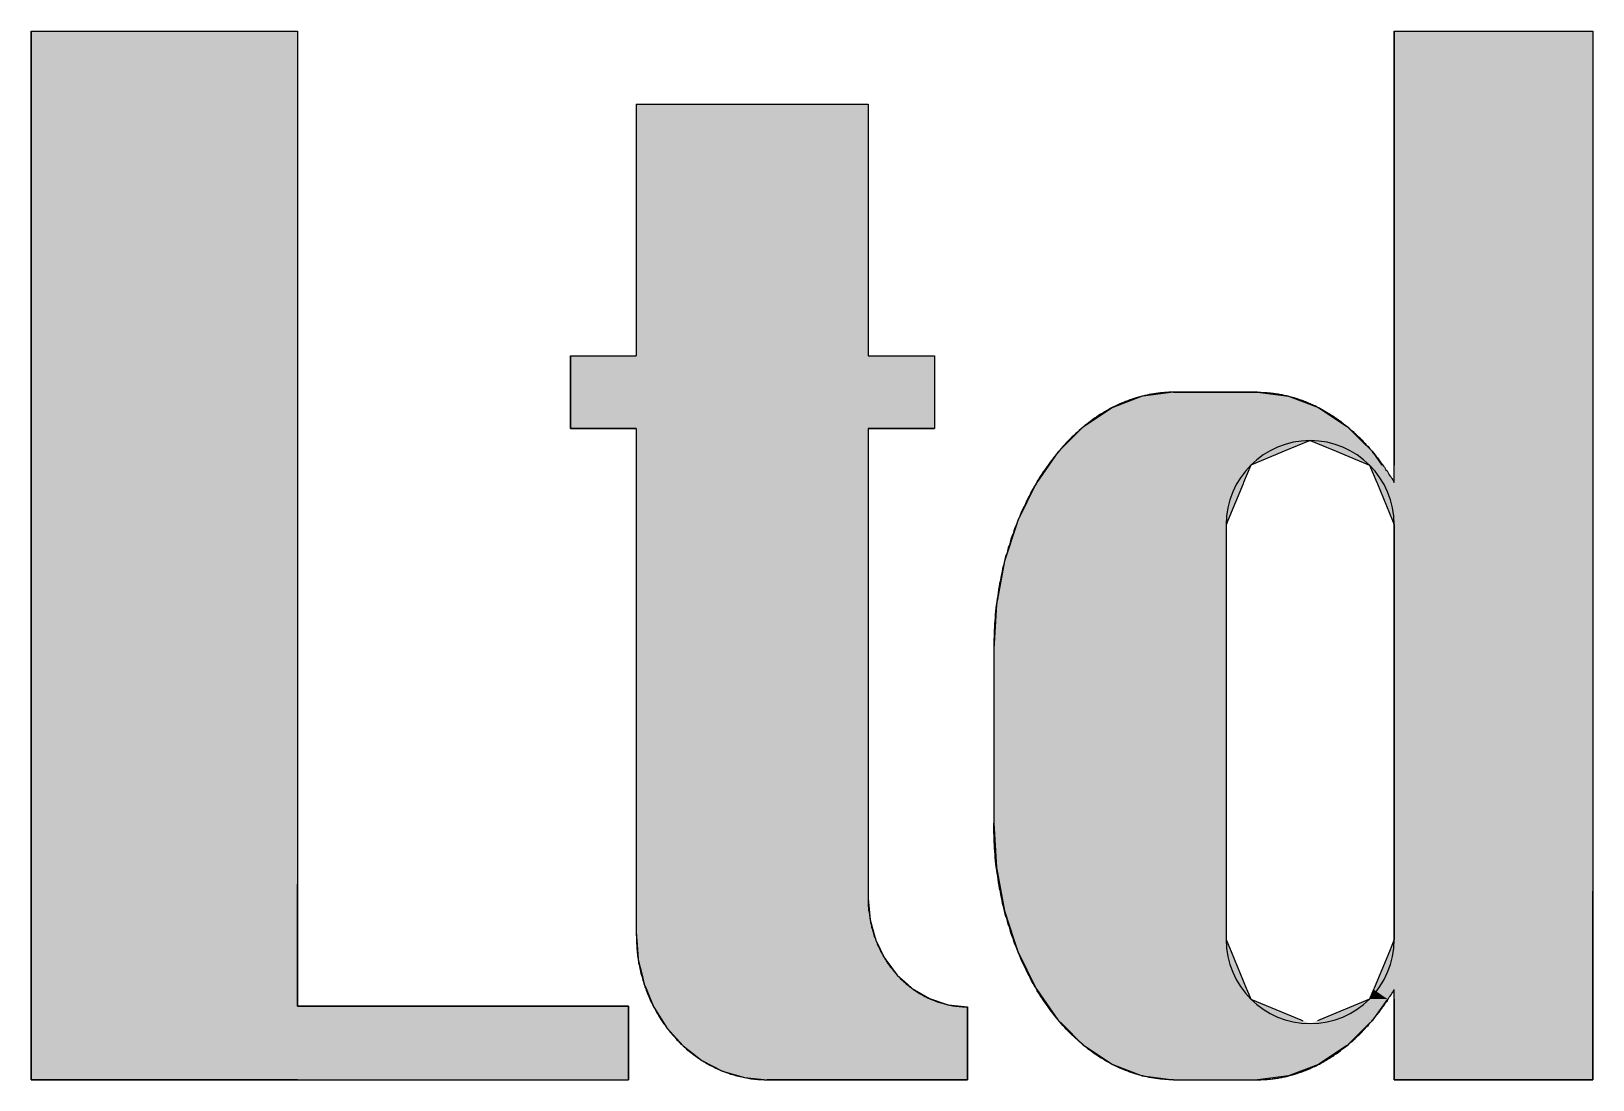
# Model space of a CAD drawing. Extents: x 1329 to 1605, y 497 to 704.
# Drawn here: x 1562.741 to 1566.937, y 501.294 to 504.11 of the extents above; entities that cross this region are included whole.
import ezdxf

# ---------------------------------------------------------------- set-up
doc = ezdxf.new("R2010")
doc.units = 0
doc.layers.add('LSC-DA1', color=7, linetype='CONTINUOUS')

# ---------------------------------------------------------------- blocks, each defined once
blk = doc.blocks.new('*U32')
at = {"layer": 'LSC-DA1', "linetype": 'CONTINUOUS'}
for p, q in [((129.7107, 7.1743), (130.3337, 7.1743)), ((129.7107, 7.1743), (129.7107, 6.4985)), ((130.3337, 7.1743), (130.3337, 6.4985)), ((129.534, 6.4985), (129.7107, 6.4985)), ((129.534, 6.4985), (129.534, 6.3034)), ((130.3337, 6.4985), (130.5117, 6.4985)), ((130.5117, 6.4985), (130.5117, 6.3034)), ((129.534, 6.3034), (129.7107, 6.3034)), ((129.7107, 6.3034), (129.7107, 5.041)), ((130.3337, 6.3034), (130.5117, 6.3034)), ((130.3337, 6.3034), (130.3337, 5.041)), ((129.7107, 5.041), (129.7107, 4.9843)), ((130.3337, 5.041), (130.3389, 4.9843)), ((129.7107, 4.9843), (129.7107, 4.9444)), ((130.3389, 4.9843), (130.35, 4.9444)), ((129.7107, 4.9444), (129.7118, 4.9298)), ((129.7118, 4.9298), (129.7158, 4.8795)), ((130.35, 4.9444), (130.354, 4.9298)), ((130.354, 4.9298), (130.3787, 4.8795)), ((129.7158, 4.8795), (129.716, 4.8767)), ((129.716, 4.8767), (129.726, 4.8355)), ((130.3787, 4.8795), (130.3808, 4.8767)), ((130.3808, 4.8767), (130.4119, 4.8355)), ((129.726, 4.8355), (129.7319, 4.811)), ((130.4119, 4.8355), (130.4392, 4.811)), ((129.7319, 4.811), (129.7368, 4.7994)), ((129.7368, 4.7994), (129.7481, 4.7725)), ((130.4392, 4.811), (130.4523, 4.7994)), ((130.4523, 4.7994), (130.4984, 4.7725)), ((129.7481, 4.7725), (129.7551, 4.756)), ((129.7551, 4.756), (129.7574, 4.7504)), ((129.7574, 4.7504), (129.7578, 4.7494)), ((129.7578, 4.7494), (129.793, 4.6938)), ((130.4984, 4.7725), (130.5485, 4.756)), ((130.5485, 4.756), (130.6005, 4.7504)), ((130.6005, 4.7504), (130.6005, 4.7494)), ((130.6005, 4.7494), (130.6005, 4.6938)), ((129.793, 4.6938), (129.8363, 4.6457)), ((130.6005, 4.6938), (130.6005, 4.6457)), ((129.8363, 4.6457), (129.8866, 4.6067)), ((130.6005, 4.6457), (130.6005, 4.6067)), ((129.8866, 4.6067), (129.9421, 4.578)), ((129.9421, 4.578), (130.0014, 4.5604)), ((130.6005, 4.578), (130.6004, 4.5604)), ((130.6005, 4.6067), (130.6005, 4.578)), ((130.0014, 4.5604), (130.0625, 4.5545)), ((130.0625, 4.5545), (130.6004, 4.5545)), ((130.6004, 4.5604), (130.6004, 4.5545))]:
    blk.add_line(p, q, dxfattribs=at)
for points in [[(129.7107, 7.1743), (129.7107, 7.1743), (130.3337, 7.1743)], [(129.7107, 7.1743), (129.7107, 6.4985), (130.3337, 6.4985)], [(129.534, 6.4985), (129.534, 6.4985), (129.7107, 6.4985)], [(129.534, 6.4985), (129.534, 6.3034), (130.5117, 6.3034)], [(130.3337, 6.4985), (130.3337, 6.4985), (130.5117, 6.4985)], [(129.534, 6.3034), (129.534, 6.3034), (129.7107, 6.3034)], [(129.7107, 6.3034), (129.7107, 5.041), (130.3337, 5.041)], [(130.3337, 6.3034), (130.3337, 6.3034), (130.5117, 6.3034)], [(129.7107, 5.041), (129.7107, 4.9843), (130.3389, 4.9843)], [(129.7107, 4.9843), (129.7107, 4.9444), (130.35, 4.9444)], [(129.7107, 4.9444), (129.7118, 4.9298), (130.354, 4.9298)], [(129.7118, 4.9298), (129.7158, 4.8795), (130.3787, 4.8795)], [(129.7158, 4.8795), (129.716, 4.8767), (130.3808, 4.8767)], [(129.716, 4.8767), (129.726, 4.8355), (130.4119, 4.8355)], [(129.726, 4.8355), (129.7319, 4.811), (130.4392, 4.811)], [(129.7319, 4.811), (129.7368, 4.7994), (130.4523, 4.7994)], [(129.7368, 4.7994), (129.7481, 4.7725), (130.4984, 4.7725)], [(129.7481, 4.7725), (129.7551, 4.756), (130.5485, 4.756)], [(129.7551, 4.756), (129.7574, 4.7504), (130.6005, 4.7504)], [(129.7574, 4.7504), (129.7578, 4.7494), (130.6005, 4.7494)], [(129.7578, 4.7494), (129.793, 4.6938), (130.6005, 4.6938)], [(129.793, 4.6938), (129.8363, 4.6457), (130.6005, 4.6457)], [(129.8363, 4.6457), (129.8866, 4.6067), (130.6005, 4.6067)], [(129.8866, 4.6067), (129.9421, 4.578), (130.6005, 4.578)], [(129.9421, 4.578), (130.0014, 4.5604), (130.6004, 4.5604)], [(130.0014, 4.5604), (130.0625, 4.5545), (130.6004, 4.5545)], [(130.0625, 4.5545), (130.0625, 4.5545), (130.6004, 4.5545)]]:
    blk.add_solid(points, dxfattribs=at)
at = {"layer": 'LSC-DA1', "linetype": 'CONTINUOUS', "extrusion": (0, 0, -1)}
for points in [[(-129.7107, 7.1743), (-130.3337, 7.1743), (-130.3337, 6.4985)], [(-129.534, 6.4985), (-130.5117, 6.4985), (-130.5117, 6.3034)], [(-129.7107, 6.3034), (-130.3337, 6.3034), (-130.3337, 5.041)], [(-129.7107, 5.041), (-130.3337, 5.041), (-130.3389, 4.9843)], [(-129.7107, 4.9843), (-130.3389, 4.9843), (-130.35, 4.9444)], [(-129.7107, 4.9444), (-130.35, 4.9444), (-130.354, 4.9298)], [(-129.7118, 4.9298), (-130.354, 4.9298), (-130.3787, 4.8795)], [(-129.7158, 4.8795), (-130.3787, 4.8795), (-130.3808, 4.8767)], [(-129.716, 4.8767), (-130.3808, 4.8767), (-130.4119, 4.8355)], [(-129.726, 4.8355), (-130.4119, 4.8355), (-130.4392, 4.811)], [(-129.7319, 4.811), (-130.4392, 4.811), (-130.4523, 4.7994)], [(-129.7368, 4.7994), (-130.4523, 4.7994), (-130.4984, 4.7725)], [(-129.7481, 4.7725), (-130.4984, 4.7725), (-130.5485, 4.756)], [(-129.7551, 4.756), (-130.5485, 4.756), (-130.6005, 4.7504)], [(-129.7574, 4.7504), (-130.6005, 4.7504), (-130.6005, 4.7494)], [(-129.7578, 4.7494), (-130.6005, 4.7494), (-130.6005, 4.6938)], [(-129.793, 4.6938), (-130.6005, 4.6938), (-130.6005, 4.6457)], [(-129.8363, 4.6457), (-130.6005, 4.6457), (-130.6005, 4.6067)], [(-129.8866, 4.6067), (-130.6005, 4.6067), (-130.6005, 4.578)], [(-129.9421, 4.578), (-130.6005, 4.578), (-130.6004, 4.5604)], [(-130.0014, 4.5604), (-130.6004, 4.5604), (-130.6004, 4.5545)]]:
    blk.add_solid(points, dxfattribs=at)
blk = doc.blocks.new('*U33')
at = {"layer": 'LSC-DA1', "linetype": 'CONTINUOUS'}
for p, q in [((128.0849, 7.3705), (128.8002, 7.3705)), ((128.0849, 7.3705), (128.0849, 4.7526)), ((128.8002, 7.3705), (128.8002, 4.7526)), ((128.0849, 4.7526), (128.0849, 4.5545)), ((128.8002, 4.7526), (129.6893, 4.7526)), ((129.6893, 4.7526), (129.6893, 4.5545)), ((128.0849, 4.5545), (128.8002, 4.5545)), ((128.8002, 4.5545), (129.6893, 4.5545))]:
    blk.add_line(p, q, dxfattribs=at)
for points in [[(128.0849, 7.3705), (128.0849, 7.3705), (128.8002, 7.3705)], [(128.0849, 7.3705), (128.0849, 4.7526), (128.8002, 4.7526)], [(128.0849, 4.7526), (128.0849, 4.5545), (129.6893, 4.5545)], [(128.8002, 4.7526), (128.8002, 4.7526), (129.6893, 4.7526)], [(128.0849, 4.5545), (128.0849, 4.5545), (128.8002, 4.5545)], [(128.8002, 4.5545), (128.8002, 4.5545), (129.6893, 4.5545)]]:
    blk.add_solid(points, dxfattribs=at)
at = {"layer": 'LSC-DA1', "linetype": 'CONTINUOUS', "extrusion": (0, 0, -1)}
for points in [[(-128.0849, 7.3705), (-128.8002, 7.3705), (-128.8002, 4.7526)], [(-128.0849, 4.7526), (-129.6893, 4.7526), (-129.6893, 4.5545)]]:
    blk.add_solid(points, dxfattribs=at)
blk = doc.blocks.new('*U38')
at = {"layer": 'LSC-DA1', "linetype": 'CONTINUOUS'}
for p, q in [((131.7473, 7.3705), (132.2807, 7.3705)), ((131.7473, 7.3705), (131.7473, 6.401)), ((132.2807, 7.3705), (132.2807, 6.401)), ((131.0703, 6.3905), (130.9907, 6.3601)), ((131.0717, 6.3907), (131.0703, 6.3905)), ((131.1541, 6.401), (131.0717, 6.3907)), ((131.1541, 6.401), (131.3795, 6.401)), ((131.3795, 6.401), (131.4627, 6.3907)), ((131.4627, 6.3907), (131.4632, 6.3905)), ((131.4632, 6.3905), (131.5434, 6.3601)), ((131.7473, 6.401), (131.7473, 6.3907)), ((131.7473, 6.3907), (131.7473, 6.3905)), ((131.7473, 6.3905), (131.7473, 6.3601)), ((132.2807, 6.401), (132.2807, 6.3907)), ((132.2807, 6.3907), (132.2807, 6.3905)), ((132.2807, 6.3905), (132.2807, 6.3601)), ((130.9889, 6.3594), (130.9149, 6.3101)), ((130.9907, 6.3601), (130.9889, 6.3594)), ((131.5434, 6.3601), (131.5445, 6.3594)), ((131.5445, 6.3594), (131.6192, 6.3101)), ((131.7473, 6.3601), (131.7473, 6.3594)), ((131.7473, 6.3594), (131.7473, 6.3101)), ((132.2807, 6.3601), (132.2807, 6.3594)), ((132.2807, 6.3594), (132.2807, 6.3101)), ((130.9126, 6.3086), (130.8751, 6.2711)), ((130.9149, 6.3101), (130.9126, 6.3086)), ((131.6192, 6.3101), (131.6207, 6.3086)), ((131.6207, 6.3086), (131.6586, 6.2711)), ((131.7473, 6.3101), (131.7473, 6.3086)), ((131.7473, 6.3086), (131.7473, 6.2711)), ((132.2807, 6.3101), (132.2807, 6.3086)), ((132.2807, 6.3086), (132.2807, 6.2711)), ((130.8751, 6.2711), (130.8462, 6.2423)), ((131.5214, 6.2711), (131.4517, 6.2423)), ((131.5214, 6.2711), (131.5912, 6.2423)), ((131.6586, 6.2711), (131.6878, 6.2423)), ((131.7473, 6.2711), (131.7473, 6.2423)), ((132.2807, 6.2711), (132.2807, 6.2423)), ((130.8436, 6.2397), (130.8194, 6.205)), ((130.8462, 6.2423), (130.8436, 6.2397)), ((131.4455, 6.2397), (131.3618, 6.205)), ((131.4517, 6.2423), (131.4455, 6.2397)), ((131.5912, 6.2423), (131.5974, 6.2397)), ((131.5974, 6.2397), (131.6811, 6.205)), ((131.6878, 6.2423), (131.6897, 6.2397)), ((131.6897, 6.2397), (131.7143, 6.205)), ((131.7473, 6.2423), (131.7473, 6.2397)), ((131.7473, 6.2397), (131.7473, 6.205)), ((132.2807, 6.2423), (132.2807, 6.2397)), ((132.2807, 6.2397), (132.2807, 6.205)), ((130.8194, 6.205), (130.7868, 6.1585)), ((131.3618, 6.205), (131.3425, 6.1585)), ((131.6811, 6.205), (131.7004, 6.1585)), ((132.2807, 6.205), (132.2807, 6.1585)), ((130.7841, 6.1547), (130.7358, 6.0562)), ((130.7868, 6.1585), (130.7841, 6.1547)), ((131.3409, 6.1547), (131.3002, 6.0562)), ((131.3425, 6.1585), (131.3409, 6.1547)), ((131.7004, 6.1585), (131.702, 6.1547)), ((131.702, 6.1547), (131.7427, 6.0562)), ((132.2807, 6.1585), (132.2807, 6.1547)), ((132.2807, 6.1547), (132.2807, 6.0562)), ((130.7323, 6.0453), (130.7002, 5.9473)), ((130.7358, 6.0562), (130.7323, 6.0453)), ((131.3002, 6.0562), (131.2956, 6.0453)), ((131.2956, 6.0453), (131.2956, 5.9473)), ((131.7427, 6.0562), (131.7473, 6.0453)), ((131.7473, 6.0453), (131.7473, 5.9473)), ((132.2807, 6.0562), (132.2807, 6.0453)), ((132.2807, 6.0453), (132.2807, 5.9473)), ((130.7002, 5.9473), (130.6784, 5.8312)), ((131.2956, 5.9473), (131.2956, 5.8312)), ((131.7473, 5.9473), (131.7473, 5.8312)), ((132.2807, 5.9473), (132.2807, 5.8312)), ((130.6784, 5.8312), (130.6711, 5.7115)), ((131.2956, 5.8312), (131.2956, 5.7115)), ((131.7473, 5.8312), (131.7473, 5.7115)), ((132.2807, 5.8312), (132.2807, 5.7115)), ((130.6711, 5.7115), (130.6711, 5.244)), ((131.2956, 5.7115), (131.2956, 5.244)), ((131.7473, 5.7115), (131.7473, 5.244)), ((132.2807, 5.7115), (132.2807, 5.244)), ((130.6711, 5.244), (130.6784, 5.1243)), ((131.2956, 5.244), (131.2956, 5.1243)), ((131.7473, 5.244), (131.7473, 5.1243)), ((132.2807, 5.244), (132.2807, 5.1243)), ((130.6784, 5.1243), (130.7002, 5.0082)), ((131.2956, 5.1243), (131.2956, 5.0082)), ((131.7473, 5.1243), (131.7473, 5.0082)), ((132.2807, 5.1243), (132.2807, 5.0082)), ((130.7002, 5.0082), (130.7254, 4.931)), ((131.2956, 5.0082), (131.2956, 4.931)), ((131.7473, 5.0082), (131.7473, 4.931)), ((132.2807, 5.0082), (132.2807, 4.931)), ((130.7254, 4.931), (130.7358, 4.8993)), ((131.2956, 4.931), (131.3088, 4.8993)), ((131.7473, 4.931), (131.7341, 4.8993)), ((132.2807, 4.931), (132.2807, 4.8993)), ((130.7358, 4.8993), (130.7841, 4.8008)), ((131.3088, 4.8993), (131.3496, 4.8008)), ((131.7341, 4.8993), (131.6933, 4.8008)), ((132.2807, 4.8993), (132.2807, 4.8008)), ((130.7841, 4.8008), (130.7868, 4.7969)), ((130.7868, 4.7969), (130.8048, 4.7713)), ((131.3496, 4.8008), (131.3512, 4.7969)), ((131.3512, 4.7969), (131.3618, 4.7713)), ((131.6917, 4.7969), (131.6811, 4.7713)), ((131.6933, 4.8008), (131.6917, 4.7969)), ((132.2807, 4.8008), (132.2807, 4.7969)), ((132.2807, 4.7969), (132.2807, 4.7713)), ((130.8048, 4.7713), (130.8436, 4.7158)), ((131.3618, 4.7713), (131.4958, 4.7158)), ((131.6811, 4.7713), (131.5471, 4.7158)), ((131.7291, 4.7713), (131.6897, 4.7158)), ((131.7473, 4.7713), (131.7473, 4.7158)), ((132.2807, 4.7713), (132.2807, 4.7158)), ((130.8436, 4.7158), (130.8462, 4.7132)), ((130.8462, 4.7132), (130.8543, 4.7052)), ((130.8543, 4.7052), (130.9126, 4.6469)), ((131.4958, 4.7158), (131.502, 4.7132)), ((131.5471, 4.7158), (131.5409, 4.7132)), ((131.6797, 4.7052), (131.6207, 4.6469)), ((131.6878, 4.7132), (131.6797, 4.7052)), ((131.6897, 4.7158), (131.6878, 4.7132)), ((131.7473, 4.7158), (131.7473, 4.7132)), ((131.7473, 4.7132), (131.7473, 4.7052)), ((131.7473, 4.7052), (131.7473, 4.6469)), ((132.2807, 4.7158), (132.2807, 4.7132)), ((132.2807, 4.7132), (132.2807, 4.7052)), ((132.2807, 4.7052), (132.2807, 4.6469)), ((130.9126, 4.6469), (130.9149, 4.6454)), ((130.9149, 4.6454), (130.9889, 4.5961)), ((131.6192, 4.6454), (131.5445, 4.5961)), ((131.6207, 4.6469), (131.6192, 4.6454)), ((131.7473, 4.6469), (131.7473, 4.6454)), ((131.7473, 4.6454), (131.7473, 4.5961)), ((132.2807, 4.6469), (132.2807, 4.6454)), ((132.2807, 4.6454), (132.2807, 4.5961)), ((130.9889, 4.5961), (130.9907, 4.5954)), ((130.9907, 4.5954), (131.0703, 4.565)), ((131.5434, 4.5954), (131.4632, 4.565)), ((131.5445, 4.5961), (131.5434, 4.5954)), ((131.7473, 4.5961), (131.7473, 4.5954)), ((131.7473, 4.5954), (131.7473, 4.565)), ((132.2807, 4.5961), (132.2807, 4.5954)), ((132.2807, 4.5954), (132.2807, 4.565)), ((131.0703, 4.565), (131.0717, 4.5648)), ((131.0717, 4.5648), (131.1541, 4.5545)), ((131.1541, 4.5545), (131.3795, 4.5545)), ((131.4627, 4.5648), (131.3795, 4.5545)), ((131.4632, 4.565), (131.4627, 4.5648)), ((131.7473, 4.565), (131.7473, 4.5648)), ((131.7473, 4.5648), (131.7473, 4.5545)), ((131.7473, 4.5545), (132.2807, 4.5545)), ((132.2807, 4.565), (132.2807, 4.5648)), ((132.2807, 4.5648), (132.2807, 4.5545))]:
    blk.add_line(p, q, dxfattribs=at)
for points in [[(131.7473, 7.3705), (131.7473, 7.3705), (132.2807, 7.3705)], [(131.7473, 7.3705), (131.7473, 6.401), (132.2807, 6.401)], [(131.0703, 6.3905), (130.9907, 6.3601), (131.5434, 6.3601)], [(131.0717, 6.3907), (131.0703, 6.3905), (131.4632, 6.3905)], [(131.1541, 6.401), (131.0717, 6.3907), (131.4627, 6.3907)], [(131.1541, 6.401), (131.1541, 6.401), (131.3795, 6.401)], [(131.7473, 6.401), (131.7473, 6.3907), (132.2807, 6.3907)], [(131.7473, 6.3907), (131.7473, 6.3905), (132.2807, 6.3905)], [(131.7473, 6.3905), (131.7473, 6.3601), (132.2807, 6.3601)], [(130.9889, 6.3594), (130.9149, 6.3101), (131.6192, 6.3101)], [(130.9907, 6.3601), (130.9889, 6.3594), (131.5445, 6.3594)], [(131.7473, 6.3601), (131.7473, 6.3594), (132.2807, 6.3594)], [(131.7473, 6.3594), (131.7473, 6.3101), (132.2807, 6.3101)], [(130.9126, 6.3086), (130.8751, 6.2711), (131.6586, 6.2711)], [(130.9149, 6.3101), (130.9126, 6.3086), (131.6207, 6.3086)], [(131.7473, 6.3101), (131.7473, 6.3086), (132.2807, 6.3086)], [(131.7473, 6.3086), (131.7473, 6.2711), (132.2807, 6.2711)], [(130.8751, 6.2711), (130.8462, 6.2423), (131.4517, 6.2423)], [(131.5214, 6.2711), (131.5912, 6.2423), (131.6878, 6.2423)], [(131.7473, 6.2711), (131.7473, 6.2423), (132.2807, 6.2423)], [(130.8436, 6.2397), (130.8194, 6.205), (131.3618, 6.205)], [(130.8462, 6.2423), (130.8436, 6.2397), (131.4455, 6.2397)], [(131.5912, 6.2423), (131.5974, 6.2397), (131.6897, 6.2397)], [(131.5974, 6.2397), (131.6811, 6.205), (131.7143, 6.205)], [(131.7473, 6.2423), (131.7473, 6.2397), (132.2807, 6.2397)], [(131.7473, 6.2397), (131.7473, 6.205), (132.2807, 6.205)], [(130.8194, 6.205), (130.7868, 6.1585), (131.3425, 6.1585)], [(131.6811, 6.205), (131.7004, 6.1585), (131.7473, 6.1585)], [(131.7473, 6.205), (131.7473, 6.1585), (132.2807, 6.1585)], [(130.7841, 6.1547), (130.7358, 6.0562), (131.3002, 6.0562)], [(130.7868, 6.1585), (130.7841, 6.1547), (131.3409, 6.1547)], [(131.7004, 6.1585), (131.702, 6.1547), (132.2807, 6.1547)], [(131.702, 6.1547), (131.7427, 6.0562), (132.2807, 6.0562)], [(130.7323, 6.0453), (130.7002, 5.9473), (131.2956, 5.9473)], [(130.7358, 6.0562), (130.7323, 6.0453), (131.2956, 6.0453)], [(131.7427, 6.0562), (131.7473, 6.0453), (132.2807, 6.0453)], [(131.7473, 6.0453), (131.7473, 5.9473), (132.2807, 5.9473)], [(130.7002, 5.9473), (130.6784, 5.8312), (131.2956, 5.8312)], [(131.7473, 5.9473), (131.7473, 5.8312), (132.2807, 5.8312)], [(130.6784, 5.8312), (130.6711, 5.7115), (131.2956, 5.7115)], [(131.7473, 5.8312), (131.7473, 5.7115), (132.2807, 5.7115)], [(130.6711, 5.7115), (130.6711, 5.244), (131.2956, 5.244)], [(131.7473, 5.7115), (131.7473, 5.244), (132.2807, 5.244)], [(130.6711, 5.244), (130.6784, 5.1243), (131.2956, 5.1243)], [(131.7473, 5.244), (131.7473, 5.1243), (132.2807, 5.1243)], [(130.6784, 5.1243), (130.7002, 5.0082), (131.2956, 5.0082)], [(131.7473, 5.1243), (131.7473, 5.0082), (132.2807, 5.0082)], [(130.7002, 5.0082), (130.7254, 4.931), (131.2956, 4.931)], [(131.7473, 5.0082), (131.7473, 4.931), (132.2807, 4.931)], [(130.7254, 4.931), (130.7358, 4.8993), (131.3088, 4.8993)], [(131.7473, 4.931), (131.7341, 4.8993), (132.2807, 4.8993)], [(130.7358, 4.8993), (130.7841, 4.8008), (131.3496, 4.8008)], [(131.7341, 4.8993), (131.6933, 4.8008), (132.2807, 4.8008)], [(130.7841, 4.8008), (130.7868, 4.7969), (131.3512, 4.7969)], [(130.7868, 4.7969), (130.8048, 4.7713), (131.3618, 4.7713)], [(131.6917, 4.7969), (131.6811, 4.7713), (131.7291, 4.7713)], [(131.6933, 4.8008), (131.6917, 4.7969), (132.2807, 4.7969)], [(131.7473, 4.7969), (131.7473, 4.7713), (132.2807, 4.7713)], [(130.8048, 4.7713), (130.8436, 4.7158), (131.4958, 4.7158)], [(131.6811, 4.7713), (131.5471, 4.7158), (131.6897, 4.7158)], [(131.7473, 4.7713), (131.7473, 4.7158), (132.2807, 4.7158)], [(130.8436, 4.7158), (130.8462, 4.7132), (131.502, 4.7132)], [(130.8462, 4.7132), (130.8543, 4.7052), (131.5214, 4.7052)], [(130.8543, 4.7052), (130.9126, 4.6469), (131.6207, 4.6469)], [(131.5409, 4.7132), (131.5214, 4.7052), (131.6797, 4.7052)], [(131.5471, 4.7158), (131.5409, 4.7132), (131.6878, 4.7132)], [(131.7473, 4.7158), (131.7473, 4.7132), (132.2807, 4.7132)], [(131.7473, 4.7132), (131.7473, 4.7052), (132.2807, 4.7052)], [(131.7473, 4.7052), (131.7473, 4.6469), (132.2807, 4.6469)], [(130.9126, 4.6469), (130.9149, 4.6454), (131.6192, 4.6454)], [(130.9149, 4.6454), (130.9889, 4.5961), (131.5445, 4.5961)], [(131.7473, 4.6469), (131.7473, 4.6454), (132.2807, 4.6454)], [(131.7473, 4.6454), (131.7473, 4.5961), (132.2807, 4.5961)], [(130.9889, 4.5961), (130.9907, 4.5954), (131.5434, 4.5954)], [(130.9907, 4.5954), (131.0703, 4.565), (131.4632, 4.565)], [(131.7473, 4.5961), (131.7473, 4.5954), (132.2807, 4.5954)], [(131.7473, 4.5954), (131.7473, 4.565), (132.2807, 4.565)], [(131.0703, 4.565), (131.0717, 4.5648), (131.4627, 4.5648)], [(131.0717, 4.5648), (131.1541, 4.5545), (131.3795, 4.5545)], [(131.1541, 4.5545), (131.1541, 4.5545), (131.3795, 4.5545)], [(131.7473, 4.565), (131.7473, 4.5648), (132.2807, 4.5648)], [(131.7473, 4.5648), (131.7473, 4.5545), (132.2807, 4.5545)], [(131.7473, 4.5545), (131.7473, 4.5545), (132.2807, 4.5545)]]:
    blk.add_solid(points, dxfattribs=at)
at = {"layer": 'LSC-DA1', "linetype": 'CONTINUOUS', "extrusion": (0, 0, -1)}
for points in [[(-131.7473, 7.3705), (-132.2807, 7.3705), (-132.2807, 6.401)], [(-131.0703, 6.3905), (-131.4632, 6.3905), (-131.5434, 6.3601)], [(-131.0717, 6.3907), (-131.4627, 6.3907), (-131.4632, 6.3905)], [(-131.1541, 6.401), (-131.3795, 6.401), (-131.4627, 6.3907)], [(-131.7473, 6.401), (-132.2807, 6.401), (-132.2807, 6.3907)], [(-131.7473, 6.3907), (-132.2807, 6.3907), (-132.2807, 6.3905)], [(-131.7473, 6.3905), (-132.2807, 6.3905), (-132.2807, 6.3601)], [(-130.9889, 6.3594), (-131.5445, 6.3594), (-131.6192, 6.3101)], [(-130.9907, 6.3601), (-131.5434, 6.3601), (-131.5445, 6.3594)], [(-131.7473, 6.3601), (-132.2807, 6.3601), (-132.2807, 6.3594)], [(-131.7473, 6.3594), (-132.2807, 6.3594), (-132.2807, 6.3101)], [(-130.9126, 6.3086), (-131.6207, 6.3086), (-131.6586, 6.2711)], [(-130.9149, 6.3101), (-131.6192, 6.3101), (-131.6207, 6.3086)], [(-131.7473, 6.3101), (-132.2807, 6.3101), (-132.2807, 6.3086)], [(-131.7473, 6.3086), (-132.2807, 6.3086), (-132.2807, 6.2711)], [(-130.8751, 6.2711), (-131.5214, 6.2711), (-131.4517, 6.2423)], [(-131.5214, 6.2711), (-131.6586, 6.2711), (-131.6878, 6.2423)], [(-131.7473, 6.2711), (-132.2807, 6.2711), (-132.2807, 6.2423)], [(-130.8436, 6.2397), (-131.4455, 6.2397), (-131.3618, 6.205)], [(-130.8462, 6.2423), (-131.4517, 6.2423), (-131.4455, 6.2397)], [(-131.5912, 6.2423), (-131.6878, 6.2423), (-131.6897, 6.2397)], [(-131.5974, 6.2397), (-131.6897, 6.2397), (-131.7143, 6.205)], [(-131.7473, 6.2423), (-132.2807, 6.2423), (-132.2807, 6.2397)], [(-131.7473, 6.2397), (-132.2807, 6.2397), (-132.2807, 6.205)], [(-130.8194, 6.205), (-131.3618, 6.205), (-131.3425, 6.1585)], [(-131.6811, 6.205), (-131.7143, 6.205), (-131.7473, 6.1585)], [(-131.7473, 6.205), (-132.2807, 6.205), (-132.2807, 6.1585)], [(-130.7841, 6.1547), (-131.3409, 6.1547), (-131.3002, 6.0562)], [(-130.7868, 6.1585), (-131.3425, 6.1585), (-131.3409, 6.1547)], [(-131.7004, 6.1585), (-132.2807, 6.1585), (-132.2807, 6.1547)], [(-131.702, 6.1547), (-132.2807, 6.1547), (-132.2807, 6.0562)], [(-130.7323, 6.0453), (-131.2956, 6.0453), (-131.2956, 5.9473)], [(-130.7358, 6.0562), (-131.3002, 6.0562), (-131.2956, 6.0453)], [(-131.7427, 6.0562), (-132.2807, 6.0562), (-132.2807, 6.0453)], [(-131.7473, 6.0453), (-132.2807, 6.0453), (-132.2807, 5.9473)], [(-130.7002, 5.9473), (-131.2956, 5.9473), (-131.2956, 5.8312)], [(-131.7473, 5.9473), (-132.2807, 5.9473), (-132.2807, 5.8312)], [(-130.6784, 5.8312), (-131.2956, 5.8312), (-131.2956, 5.7115)], [(-131.7473, 5.8312), (-132.2807, 5.8312), (-132.2807, 5.7115)], [(-130.6711, 5.7115), (-131.2956, 5.7115), (-131.2956, 5.244)], [(-131.7473, 5.7115), (-132.2807, 5.7115), (-132.2807, 5.244)], [(-130.6711, 5.244), (-131.2956, 5.244), (-131.2956, 5.1243)], [(-131.7473, 5.244), (-132.2807, 5.244), (-132.2807, 5.1243)], [(-130.6784, 5.1243), (-131.2956, 5.1243), (-131.2956, 5.0082)], [(-131.7473, 5.1243), (-132.2807, 5.1243), (-132.2807, 5.0082)], [(-130.7002, 5.0082), (-131.2956, 5.0082), (-131.2956, 4.931)], [(-131.7473, 5.0082), (-132.2807, 5.0082), (-132.2807, 4.931)], [(-130.7254, 4.931), (-131.2956, 4.931), (-131.3088, 4.8993)], [(-131.7473, 4.931), (-132.2807, 4.931), (-132.2807, 4.8993)], [(-130.7358, 4.8993), (-131.3088, 4.8993), (-131.3496, 4.8008)], [(-131.7341, 4.8993), (-132.2807, 4.8993), (-132.2807, 4.8008)], [(-130.7841, 4.8008), (-131.3496, 4.8008), (-131.3512, 4.7969)], [(-130.7868, 4.7969), (-131.3512, 4.7969), (-131.3618, 4.7713)], [(-131.6917, 4.7969), (-131.7473, 4.7969), (-131.7291, 4.7713)], [(-131.6933, 4.8008), (-132.2807, 4.8008), (-132.2807, 4.7969)], [(-131.7473, 4.7969), (-132.2807, 4.7969), (-132.2807, 4.7713)], [(-130.8048, 4.7713), (-131.3618, 4.7713), (-131.4958, 4.7158)], [(-131.6811, 4.7713), (-131.7291, 4.7713), (-131.6897, 4.7158)], [(-131.7473, 4.7713), (-132.2807, 4.7713), (-132.2807, 4.7158)], [(-130.8436, 4.7158), (-131.4958, 4.7158), (-131.502, 4.7132)], [(-130.8462, 4.7132), (-131.502, 4.7132), (-131.5214, 4.7052)], [(-130.8543, 4.7052), (-131.6797, 4.7052), (-131.6207, 4.6469)], [(-131.5409, 4.7132), (-131.6878, 4.7132), (-131.6797, 4.7052)], [(-131.5471, 4.7158), (-131.6897, 4.7158), (-131.6878, 4.7132)], [(-131.7473, 4.7158), (-132.2807, 4.7158), (-132.2807, 4.7132)], [(-131.7473, 4.7132), (-132.2807, 4.7132), (-132.2807, 4.7052)], [(-131.7473, 4.7052), (-132.2807, 4.7052), (-132.2807, 4.6469)], [(-130.9126, 4.6469), (-131.6207, 4.6469), (-131.6192, 4.6454)], [(-130.9149, 4.6454), (-131.6192, 4.6454), (-131.5445, 4.5961)], [(-131.7473, 4.6469), (-132.2807, 4.6469), (-132.2807, 4.6454)], [(-131.7473, 4.6454), (-132.2807, 4.6454), (-132.2807, 4.5961)], [(-130.9889, 4.5961), (-131.5445, 4.5961), (-131.5434, 4.5954)], [(-130.9907, 4.5954), (-131.5434, 4.5954), (-131.4632, 4.565)], [(-131.7473, 4.5961), (-132.2807, 4.5961), (-132.2807, 4.5954)], [(-131.7473, 4.5954), (-132.2807, 4.5954), (-132.2807, 4.565)], [(-131.0703, 4.565), (-131.4632, 4.565), (-131.4627, 4.5648)], [(-131.0717, 4.5648), (-131.4627, 4.5648), (-131.3795, 4.5545)], [(-131.7473, 4.565), (-132.2807, 4.565), (-132.2807, 4.5648)], [(-131.7473, 4.5648), (-132.2807, 4.5648), (-132.2807, 4.5545)]]:
    blk.add_solid(points, dxfattribs=at)
blk = doc.blocks.new('A$C54134F2F')
at = {"layer": 'LSC-DA1'}
for p, q in [((128.0849, 7.3705), (128.8002, 7.3705)), ((131.7473, 7.3705), (132.2807, 7.3705)), ((131.7473, 7.3705), (132.2807, 7.3705)), ((129.7107, 7.1743), (130.3337, 7.1743)), ((129.7107, 7.1743), (129.7107, 6.4985)), ((130.3337, 7.1743), (130.3337, 6.4985)), ((129.534, 6.4985), (129.534, 6.3034)), ((129.534, 6.4985), (129.534, 6.3034)), ((131.3795, 6.401), (131.1541, 6.401)), ((129.534, 6.3034), (129.7107, 6.3034)), ((129.534, 6.3034), (129.7107, 6.3034)), ((129.7107, 6.3034), (129.7107, 4.9444)), ((130.3337, 6.3034), (130.5117, 6.3034)), ((130.3337, 6.3034), (130.5117, 6.3034)), ((130.3337, 6.3034), (130.3337, 5.041)), ((131.2956, 6.0453), (131.2956, 4.931)), ((131.2956, 6.0453), (131.2956, 4.931)), ((130.6711, 5.7115), (130.6711, 5.2852)), ((130.6711, 5.7115), (130.6711, 5.244)), ((128.8002, 4.7526), (128.8002, 5.0801)), ((132.2807, 4.5545), (132.2807, 5.0611)), ((132.2807, 4.5545), (132.2807, 5.0611)), ((130.6004, 4.7504), (130.6004, 4.5545)), ((130.6005, 4.7504), (130.6005, 4.5545)), ((130.6005, 4.5545), (130.6005, 4.7504)), ((128.0849, 4.5545), (129.6893, 4.5545)), ((130.6005, 4.5545), (130.0625, 4.5545)), ((131.1541, 4.5545), (131.3795, 4.5545))]:
    blk.add_line(p, q, dxfattribs=at)
for points in [[(128.8002, 4.5545), (128.0849, 4.5545), (128.0849, 7.3705), (128.8002, 7.3705), (128.8002, 4.7526)], [(131.7473, 6.1585), (131.7473, 7.3705), (132.2807, 7.3705), (132.2807, 4.5545), (131.7473, 4.5545), (131.7473, 4.7969)], [(131.7473, 6.1585), (131.7473, 7.3705), (132.2807, 7.3705), (132.2807, 4.5545), (131.7473, 4.5545), (131.7473, 4.7969)], [(129.7107, 6.3034), (129.534, 6.3034), (129.534, 6.4985), (129.7107, 6.4985)], [(129.7107, 6.3034), (129.534, 6.3034), (129.534, 6.4985), (129.7107, 6.4985)], [(130.3337, 6.4985), (130.5117, 6.4985), (130.5117, 6.3034), (130.3337, 6.3034)], [(130.3337, 6.4985), (130.5117, 6.4985), (130.5117, 6.3034), (130.3337, 6.3034)], [(131.7473, 4.931), (131.7473, 6.0453)], [(131.7473, 4.931), (131.7473, 6.0453)], [(128.8002, 4.5545), (129.6893, 4.5545), (129.6893, 4.7526), (128.8002, 4.7526)]]:
    blk.add_lwpolyline(points, dxfattribs=at)
for points in [[(131.154, 6.401, 0), (131.148, 6.4009, 0), (131.142, 6.4008, 0), (131.136, 6.4005, 0), (131.13, 6.4001, 0), (131.125, 6.3997, 0), (131.119, 6.3991, 0), (131.113, 6.3984, 0), (131.107, 6.3976, 0), (131.101, 6.3968, 0), (131.095, 6.3958, 0), (131.089, 6.3947, 0), (131.083, 6.3935, 0), (131.077, 6.3922, 0), (131.072, 6.3908, 0), (131.066, 6.3893, 0), (131.06, 6.3877, 0), (131.054, 6.386, 0), (131.048, 6.3842, 0), (131.043, 6.3823, 0), (131.037, 6.3803, 0), (131.031, 6.3782, 0), (131.025, 6.376, 0), (131.02, 6.3737, 0), (131.014, 6.3713, 0), (131.008, 6.3688, 0), (131.003, 6.3662, 0), (130.997, 6.3635, 0), (130.991, 6.3607, 0), (130.986, 6.3578, 0), (130.98, 6.3548, 0), (130.975, 6.3517, 0), (130.969, 6.3485, 0), (130.964, 6.3452, 0), (130.958, 6.3418, 0), (130.953, 6.3383, 0), (130.948, 6.3348, 0), (130.942, 6.3311, 0), (130.937, 6.3274, 0), (130.932, 6.3235, 0), (130.926, 6.3196, 0), (130.921, 6.3155, 0), (130.916, 6.3114, 0), (130.911, 6.3072, 0), (130.906, 6.3029, 0), (130.901, 6.2985, 0), (130.896, 6.294, 0), (130.891, 6.2894, 0), (130.886, 6.2848, 0), (130.881, 6.28, 0), (130.876, 6.2752, 0), (130.871, 6.2703, 0), (130.866, 6.2653, 0), (130.862, 6.2602, 0), (130.857, 6.255, 0), (130.852, 6.2498, 0), (130.848, 6.2445, 0), (130.843, 6.239, 0), (130.839, 6.2336, 0), (130.834, 6.228, 0), (130.83, 6.2224, 0), (130.825, 6.2166, 0), (130.821, 6.2108, 0), (130.817, 6.205, 0), (130.813, 6.199, 0), (130.808, 6.193, 0), (130.804, 6.1869, 0), (130.8, 6.1807, 0), (130.796, 6.1745, 0), (130.792, 6.1682, 0), (130.788, 6.1618, 0), (130.785, 6.1554, 0), (130.781, 6.1489, 0), (130.777, 6.1423, 0), (130.773, 6.1357, 0), (130.77, 6.129, 0), (130.766, 6.1222, 0), (130.763, 6.1154, 0), (130.759, 6.1085, 0), (130.756, 6.1015, 0), (130.753, 6.0945, 0), (130.749, 6.0875, 0), (130.746, 6.0804, 0), (130.743, 6.0732, 0), (130.74, 6.0659, 0), (130.737, 6.0587, 0), (130.734, 6.0513, 0), (130.731, 6.0439, 0), (130.728, 6.0365, 0), (130.725, 6.029, 0), (130.723, 6.0215, 0), (130.72, 6.0139, 0), (130.717, 6.0063, 0), (130.715, 5.9986, 0), (130.713, 5.9909, 0), (130.71, 5.9831, 0), (130.708, 5.9753, 0), (130.706, 5.9675, 0), (130.703, 5.9596, 0), (130.701, 5.9517, 0), (130.699, 5.9438, 0), (130.697, 5.9358, 0), (130.695, 5.9277, 0), (130.694, 5.9197, 0), (130.692, 5.9116, 0), (130.69, 5.9035, 0), (130.689, 5.8954, 0), (130.687, 5.8872, 0), (130.686, 5.879, 0), (130.684, 5.8708, 0), (130.683, 5.8625, 0), (130.682, 5.8543, 0), (130.68, 5.846, 0), (130.679, 5.8377, 0), (130.678, 5.8293, 0), (130.677, 5.821, 0), (130.676, 5.8126, 0), (130.675, 5.8043, 0), (130.675, 5.7959, 0), (130.674, 5.7875, 0), (130.673, 5.779, 0), (130.673, 5.7706, 0), (130.672, 5.7622, 0), (130.672, 5.7538, 0), (130.672, 5.7453, 0), (130.671, 5.7368, 0), (130.671, 5.7284, 0), (130.671, 5.7199, 0), (130.671, 5.7115, 0)], [(131.38, 6.401, 0), (131.383, 6.401, 0), (131.386, 6.4009, 0), (131.389, 6.4008, 0), (131.393, 6.4007, 0), (131.396, 6.4006, 0), (131.399, 6.4004, 0), (131.402, 6.4002, 0), (131.406, 6.4, 0), (131.409, 6.3997, 0), (131.412, 6.3994, 0), (131.415, 6.3991, 0), (131.419, 6.3987, 0), (131.422, 6.3983, 0), (131.425, 6.3979, 0), (131.428, 6.3974, 0), (131.432, 6.3969, 0), (131.435, 6.3964, 0), (131.438, 6.3959, 0), (131.441, 6.3953, 0), (131.445, 6.3947, 0), (131.448, 6.394, 0), (131.451, 6.3934, 0), (131.454, 6.3926, 0), (131.458, 6.3919, 0), (131.461, 6.3911, 0), (131.464, 6.3903, 0), (131.467, 6.3895, 0), (131.47, 6.3887, 0), (131.474, 6.3878, 0), (131.477, 6.3868, 0), (131.48, 6.3859, 0), (131.483, 6.3849, 0), (131.486, 6.3839, 0), (131.49, 6.3828, 0), (131.493, 6.3818, 0), (131.496, 6.3807, 0), (131.499, 6.3795, 0), (131.502, 6.3784, 0), (131.505, 6.3772, 0), (131.509, 6.3759, 0), (131.512, 6.3747, 0), (131.515, 6.3734, 0), (131.518, 6.372, 0), (131.521, 6.3707, 0), (131.524, 6.3693, 0), (131.527, 6.3679, 0), (131.53, 6.3665, 0), (131.534, 6.365, 0), (131.537, 6.3635, 0), (131.54, 6.362, 0), (131.543, 6.3604, 0), (131.546, 6.3588, 0), (131.549, 6.3572, 0), (131.552, 6.3555, 0), (131.555, 6.3539, 0), (131.558, 6.3521, 0), (131.561, 6.3504, 0), (131.564, 6.3487, 0), (131.567, 6.3468, 0), (131.57, 6.345, 0), (131.573, 6.3432, 0), (131.576, 6.3413, 0), (131.579, 6.3394, 0), (131.582, 6.3374, 0), (131.585, 6.3355, 0), (131.588, 6.3335, 0), (131.591, 6.3315, 0), (131.594, 6.3294, 0), (131.597, 6.3273, 0), (131.6, 6.3252, 0), (131.603, 6.3231, 0), (131.605, 6.3209, 0), (131.608, 6.3187, 0), (131.611, 6.3165, 0), (131.614, 6.3142, 0), (131.617, 6.312, 0), (131.62, 6.3097, 0), (131.623, 6.3073, 0), (131.625, 6.305, 0), (131.628, 6.3026, 0), (131.631, 6.3002, 0), (131.634, 6.2977, 0), (131.637, 6.2953, 0), (131.639, 6.2928, 0), (131.642, 6.2902, 0), (131.645, 6.2877, 0), (131.648, 6.2851, 0), (131.65, 6.2825, 0), (131.653, 6.2799, 0), (131.656, 6.2772, 0), (131.658, 6.2746, 0), (131.661, 6.2719, 0), (131.664, 6.2691, 0), (131.666, 6.2664, 0), (131.669, 6.2636, 0), (131.671, 6.2608, 0), (131.674, 6.258, 0), (131.677, 6.2551, 0), (131.679, 6.2522, 0), (131.682, 6.2493, 0), (131.684, 6.2464, 0), (131.687, 6.2435, 0), (131.689, 6.2405, 0), (131.692, 6.2375, 0), (131.694, 6.2344, 0), (131.697, 6.2314, 0), (131.699, 6.2283, 0), (131.702, 6.2252, 0), (131.704, 6.2221, 0), (131.707, 6.219, 0), (131.709, 6.2158, 0), (131.711, 6.2126, 0), (131.714, 6.2094, 0), (131.716, 6.2062, 0), (131.718, 6.2029, 0), (131.721, 6.1996, 0), (131.723, 6.1963, 0), (131.725, 6.193, 0), (131.728, 6.1896, 0), (131.73, 6.1863, 0), (131.732, 6.1829, 0), (131.734, 6.1795, 0), (131.736, 6.176, 0), (131.739, 6.1726, 0), (131.741, 6.1691, 0), (131.743, 6.1656, 0), (131.745, 6.1621, 0), (131.747, 6.1585, 0)], [(131.154, 4.5545, 0), (131.148, 4.5546, 0), (131.142, 4.5547, 0), (131.136, 4.555, 0), (131.13, 4.5553, 0), (131.125, 4.5558, 0), (131.119, 4.5564, 0), (131.113, 4.5571, 0), (131.107, 4.5578, 0), (131.101, 4.5587, 0), (131.095, 4.5597, 0), (131.089, 4.5608, 0), (131.083, 4.562, 0), (131.077, 4.5633, 0), (131.072, 4.5647, 0), (131.066, 4.5662, 0), (131.06, 4.5678, 0), (131.054, 4.5695, 0), (131.048, 4.5713, 0), (131.043, 4.5732, 0), (131.037, 4.5752, 0), (131.031, 4.5773, 0), (131.025, 4.5795, 0), (131.02, 4.5818, 0), (131.014, 4.5842, 0), (131.008, 4.5867, 0), (131.003, 4.5893, 0), (130.997, 4.592, 0), (130.991, 4.5948, 0), (130.986, 4.5977, 0), (130.98, 4.6007, 0), (130.975, 4.6038, 0), (130.969, 4.607, 0), (130.964, 4.6103, 0), (130.958, 4.6137, 0), (130.953, 4.6171, 0), (130.948, 4.6207, 0), (130.942, 4.6244, 0), (130.937, 4.6281, 0), (130.932, 4.632, 0), (130.926, 4.6359, 0), (130.921, 4.64, 0), (130.916, 4.6441, 0), (130.911, 4.6483, 0), (130.906, 4.6526, 0), (130.901, 4.657, 0), (130.896, 4.6615, 0), (130.891, 4.6661, 0), (130.886, 4.6707, 0), (130.881, 4.6755, 0), (130.876, 4.6803, 0), (130.871, 4.6852, 0), (130.866, 4.6902, 0), (130.862, 4.6953, 0), (130.857, 4.7005, 0), (130.852, 4.7057, 0), (130.848, 4.711, 0), (130.843, 4.7164, 0), (130.839, 4.7219, 0), (130.834, 4.7275, 0), (130.83, 4.7331, 0), (130.825, 4.7389, 0), (130.821, 4.7446, 0), (130.817, 4.7505, 0), (130.813, 4.7565, 0), (130.808, 4.7625, 0), (130.804, 4.7686, 0), (130.8, 4.7747, 0), (130.796, 4.781, 0), (130.792, 4.7873, 0), (130.788, 4.7937, 0), (130.785, 4.8001, 0), (130.781, 4.8066, 0), (130.777, 4.8132, 0), (130.773, 4.8198, 0), (130.77, 4.8265, 0), (130.766, 4.8333, 0), (130.763, 4.8401, 0), (130.759, 4.847, 0), (130.756, 4.8539, 0), (130.753, 4.8609, 0), (130.749, 4.868, 0), (130.746, 4.8751, 0), (130.743, 4.8823, 0), (130.74, 4.8895, 0), (130.737, 4.8968, 0), (130.734, 4.9042, 0), (130.731, 4.9116, 0), (130.728, 4.919, 0), (130.725, 4.9265, 0), (130.723, 4.934, 0), (130.72, 4.9416, 0), (130.717, 4.9492, 0), (130.715, 4.9569, 0), (130.713, 4.9646, 0), (130.71, 4.9724, 0), (130.708, 4.9802, 0), (130.706, 4.988, 0), (130.703, 4.9959, 0), (130.701, 5.0038, 0), (130.699, 5.0117, 0), (130.697, 5.0197, 0), (130.695, 5.0277, 0), (130.694, 5.0358, 0), (130.692, 5.0439, 0), (130.69, 5.052, 0), (130.689, 5.0601, 0), (130.687, 5.0683, 0), (130.686, 5.0765, 0), (130.684, 5.0847, 0), (130.683, 5.0929, 0), (130.682, 5.1012, 0), (130.68, 5.1095, 0), (130.679, 5.1178, 0), (130.678, 5.1261, 0), (130.677, 5.1345, 0), (130.676, 5.1428, 0), (130.675, 5.1512, 0), (130.675, 5.1596, 0), (130.674, 5.168, 0), (130.673, 5.1764, 0), (130.673, 5.1849, 0), (130.672, 5.1933, 0), (130.672, 5.2017, 0), (130.672, 5.2102, 0), (130.671, 5.2186, 0), (130.671, 5.2271, 0), (130.671, 5.2355, 0), (130.671, 5.244, 0)], [(130.334, 5.041, 0), (130.334, 5.0374, 0), (130.334, 5.0338, 0), (130.334, 5.0303, 0), (130.334, 5.0267, 0), (130.334, 5.0232, 0), (130.334, 5.0196, 0), (130.335, 5.016, 0), (130.335, 5.0125, 0), (130.335, 5.0089, 0), (130.336, 5.0054, 0), (130.336, 5.0019, 0), (130.337, 4.9983, 0), (130.337, 4.9948, 0), (130.338, 4.9913, 0), (130.338, 4.9878, 0), (130.339, 4.9843, 0), (130.34, 4.9808, 0), (130.34, 4.9773, 0), (130.341, 4.9738, 0), (130.342, 4.9704, 0), (130.343, 4.9669, 0), (130.343, 4.9635, 0), (130.344, 4.96, 0), (130.345, 4.9566, 0), (130.346, 4.9532, 0), (130.347, 4.9498, 0), (130.348, 4.9464, 0), (130.349, 4.9431, 0), (130.35, 4.9397, 0), (130.352, 4.9364, 0), (130.353, 4.9331, 0), (130.354, 4.9298, 0), (130.355, 4.9265, 0), (130.357, 4.9232, 0), (130.358, 4.92, 0), (130.359, 4.9167, 0), (130.361, 4.9135, 0), (130.362, 4.9103, 0), (130.364, 4.9071, 0), (130.365, 4.904, 0), (130.367, 4.9009, 0), (130.368, 4.8978, 0), (130.37, 4.8947, 0), (130.372, 4.8916, 0), (130.373, 4.8885, 0), (130.375, 4.8855, 0), (130.377, 4.8825, 0), (130.379, 4.8795, 0), (130.381, 4.8766, 0), (130.382, 4.8737, 0), (130.384, 4.8708, 0), (130.386, 4.8679, 0), (130.388, 4.865, 0), (130.39, 4.8622, 0), (130.392, 4.8594, 0), (130.394, 4.8566, 0), (130.396, 4.8539, 0), (130.399, 4.8512, 0), (130.401, 4.8485, 0), (130.403, 4.8458, 0), (130.405, 4.8432, 0), (130.407, 4.8406, 0), (130.41, 4.838, 0), (130.412, 4.8355, 0), (130.414, 4.833, 0), (130.417, 4.8305, 0), (130.419, 4.8281, 0), (130.421, 4.8257, 0), (130.424, 4.8233, 0), (130.426, 4.8209, 0), (130.429, 4.8186, 0), (130.431, 4.8164, 0), (130.434, 4.8141, 0), (130.436, 4.8119, 0), (130.439, 4.8097, 0), (130.442, 4.8076, 0), (130.444, 4.8055, 0), (130.447, 4.8034, 0), (130.45, 4.8014, 0), (130.452, 4.7994, 0), (130.455, 4.7974, 0), (130.458, 4.7955, 0), (130.461, 4.7936, 0), (130.463, 4.7917, 0), (130.466, 4.7899, 0), (130.469, 4.7881, 0), (130.472, 4.7864, 0), (130.475, 4.7847, 0), (130.478, 4.7831, 0), (130.481, 4.7814, 0), (130.483, 4.7798, 0), (130.486, 4.7783, 0), (130.489, 4.7768, 0), (130.492, 4.7753, 0), (130.495, 4.7739, 0), (130.498, 4.7725, 0), (130.501, 4.7712, 0), (130.504, 4.7699, 0), (130.508, 4.7686, 0), (130.511, 4.7674, 0), (130.514, 4.7662, 0), (130.517, 4.7651, 0), (130.52, 4.764, 0), (130.523, 4.7629, 0), (130.526, 4.7619, 0), (130.529, 4.7609, 0), (130.533, 4.76, 0), (130.536, 4.7591, 0), (130.539, 4.7583, 0), (130.542, 4.7575, 0), (130.545, 4.7567, 0), (130.548, 4.756, 0), (130.552, 4.7553, 0), (130.555, 4.7547, 0), (130.558, 4.7541, 0), (130.561, 4.7535, 0), (130.565, 4.753, 0), (130.568, 4.7526, 0), (130.571, 4.7522, 0), (130.574, 4.7518, 0), (130.578, 4.7515, 0), (130.581, 4.7512, 0), (130.584, 4.7509, 0), (130.587, 4.7508, 0), (130.591, 4.7506, 0), (130.594, 4.7505, 0), (130.597, 4.7504, 0), (130.6, 4.7504, 0)], [(129.711, 4.9444, 0), (129.711, 4.9396, 0), (129.711, 4.9348, 0), (129.711, 4.93, 0), (129.711, 4.9253, 0), (129.711, 4.9205, 0), (129.712, 4.9157, 0), (129.712, 4.9109, 0), (129.712, 4.9062, 0), (129.713, 4.9014, 0), (129.713, 4.8967, 0), (129.714, 4.8919, 0), (129.714, 4.8872, 0), (129.715, 4.8825, 0), (129.716, 4.8777, 0), (129.717, 4.873, 0), (129.717, 4.8683, 0), (129.718, 4.8636, 0), (129.719, 4.859, 0), (129.72, 4.8543, 0), (129.721, 4.8496, 0), (129.722, 4.845, 0), (129.723, 4.8404, 0), (129.725, 4.8358, 0), (129.726, 4.8312, 0), (129.727, 4.8266, 0), (129.728, 4.8221, 0), (129.73, 4.8175, 0), (129.731, 4.813, 0), (129.733, 4.8085, 0), (129.734, 4.8041, 0), (129.736, 4.7996, 0), (129.737, 4.7952, 0), (129.739, 4.7908, 0), (129.741, 4.7864, 0), (129.743, 4.782, 0), (129.744, 4.7777, 0), (129.746, 4.7734, 0), (129.748, 4.7691, 0), (129.75, 4.7648, 0), (129.752, 4.7606, 0), (129.754, 4.7564, 0), (129.756, 4.7522, 0), (129.759, 4.7481, 0), (129.761, 4.7439, 0), (129.763, 4.7399, 0), (129.765, 4.7358, 0), (129.768, 4.7318, 0), (129.77, 4.7278, 0), (129.772, 4.7238, 0), (129.775, 4.7199, 0), (129.777, 4.716, 0), (129.78, 4.7121, 0), (129.782, 4.7083, 0), (129.785, 4.7045, 0), (129.788, 4.7008, 0), (129.791, 4.697, 0), (129.793, 4.6934, 0), (129.796, 4.6897, 0), (129.799, 4.6861, 0), (129.802, 4.6826, 0), (129.805, 4.679, 0), (129.808, 4.6756, 0), (129.811, 4.6721, 0), (129.814, 4.6687, 0), (129.817, 4.6653, 0), (129.82, 4.662, 0), (129.823, 4.6587, 0), (129.826, 4.6555, 0), (129.829, 4.6523, 0), (129.833, 4.6492, 0), (129.836, 4.6461, 0), (129.839, 4.643, 0), (129.843, 4.64, 0), (129.846, 4.637, 0), (129.849, 4.6341, 0), (129.853, 4.6312, 0), (129.856, 4.6284, 0), (129.86, 4.6256, 0), (129.863, 4.6229, 0), (129.867, 4.6202, 0), (129.871, 4.6176, 0), (129.874, 4.615, 0), (129.878, 4.6125, 0), (129.882, 4.61, 0), (129.885, 4.6075, 0), (129.889, 4.6052, 0), (129.893, 4.6028, 0), (129.897, 4.6006, 0), (129.9, 4.5983, 0), (129.904, 4.5961, 0), (129.908, 4.594, 0), (129.912, 4.5919, 0), (129.916, 4.5899, 0), (129.92, 4.588, 0), (129.924, 4.5861, 0), (129.928, 4.5842, 0), (129.932, 4.5824, 0), (129.936, 4.5806, 0), (129.94, 4.5789, 0), (129.944, 4.5773, 0), (129.948, 4.5757, 0), (129.952, 4.5742, 0), (129.956, 4.5727, 0), (129.96, 4.5713, 0), (129.964, 4.5699, 0), (129.969, 4.5686, 0), (129.973, 4.5674, 0), (129.977, 4.5662, 0), (129.981, 4.5651, 0), (129.985, 4.564, 0), (129.99, 4.563, 0), (129.994, 4.562, 0), (129.998, 4.5611, 0), (130.002, 4.5602, 0), (130.007, 4.5595, 0), (130.011, 4.5587, 0), (130.015, 4.5581, 0), (130.019, 4.5574, 0), (130.024, 4.5569, 0), (130.028, 4.5564, 0), (130.032, 4.556, 0), (130.037, 4.5556, 0), (130.041, 4.5553, 0), (130.045, 4.555, 0), (130.05, 4.5548, 0), (130.054, 4.5546, 0), (130.058, 4.5545, 0), (130.062, 4.5545, 0)], [(131.38, 4.5545, 0), (131.383, 4.5545, 0), (131.386, 4.5546, 0), (131.389, 4.5546, 0), (131.393, 4.5548, 0), (131.396, 4.5549, 0), (131.399, 4.5551, 0), (131.402, 4.5553, 0), (131.406, 4.5555, 0), (131.409, 4.5558, 0), (131.412, 4.5561, 0), (131.415, 4.5564, 0), (131.419, 4.5568, 0), (131.422, 4.5572, 0), (131.425, 4.5576, 0), (131.428, 4.558, 0), (131.432, 4.5585, 0), (131.435, 4.5591, 0), (131.438, 4.5596, 0), (131.441, 4.5602, 0), (131.445, 4.5608, 0), (131.448, 4.5614, 0), (131.451, 4.5621, 0), (131.454, 4.5628, 0), (131.458, 4.5636, 0), (131.461, 4.5643, 0), (131.464, 4.5651, 0), (131.467, 4.566, 0), (131.47, 4.5668, 0), (131.474, 4.5677, 0), (131.477, 4.5686, 0), (131.48, 4.5696, 0), (131.483, 4.5706, 0), (131.486, 4.5716, 0), (131.49, 4.5727, 0), (131.493, 4.5737, 0), (131.496, 4.5748, 0), (131.499, 4.576, 0), (131.502, 4.5771, 0), (131.505, 4.5783, 0), (131.509, 4.5796, 0), (131.512, 4.5808, 0), (131.515, 4.5821, 0), (131.518, 4.5834, 0), (131.521, 4.5848, 0), (131.524, 4.5862, 0), (131.527, 4.5876, 0), (131.53, 4.589, 0), (131.534, 4.5905, 0), (131.537, 4.592, 0), (131.54, 4.5935, 0), (131.543, 4.5951, 0), (131.546, 4.5967, 0), (131.549, 4.5983, 0), (131.552, 4.5999, 0), (131.555, 4.6016, 0), (131.558, 4.6033, 0), (131.561, 4.6051, 0), (131.564, 4.6068, 0), (131.567, 4.6086, 0), (131.57, 4.6105, 0), (131.573, 4.6123, 0), (131.576, 4.6142, 0), (131.579, 4.6161, 0), (131.582, 4.6181, 0), (131.585, 4.62, 0), (131.588, 4.622, 0), (131.591, 4.624, 0), (131.594, 4.6261, 0), (131.597, 4.6282, 0), (131.6, 4.6303, 0), (131.603, 4.6324, 0), (131.605, 4.6346, 0), (131.608, 4.6368, 0), (131.611, 4.639, 0), (131.614, 4.6413, 0), (131.617, 4.6435, 0), (131.62, 4.6458, 0), (131.623, 4.6482, 0), (131.625, 4.6505, 0), (131.628, 4.6529, 0), (131.631, 4.6553, 0), (131.634, 4.6578, 0), (131.637, 4.6602, 0), (131.639, 4.6627, 0), (131.642, 4.6653, 0), (131.645, 4.6678, 0), (131.648, 4.6704, 0), (131.65, 4.673, 0), (131.653, 4.6756, 0), (131.656, 4.6782, 0), (131.658, 4.6809, 0), (131.661, 4.6836, 0), (131.664, 4.6864, 0), (131.666, 4.6891, 0), (131.669, 4.6919, 0), (131.671, 4.6947, 0), (131.674, 4.6975, 0), (131.677, 4.7004, 0), (131.679, 4.7032, 0), (131.682, 4.7062, 0), (131.684, 4.7091, 0), (131.687, 4.712, 0), (131.689, 4.715, 0), (131.692, 4.718, 0), (131.694, 4.721, 0), (131.697, 4.7241, 0), (131.699, 4.7272, 0), (131.702, 4.7303, 0), (131.704, 4.7334, 0), (131.707, 4.7365, 0), (131.709, 4.7397, 0), (131.711, 4.7429, 0), (131.714, 4.7461, 0), (131.716, 4.7493, 0), (131.718, 4.7526, 0), (131.721, 4.7559, 0), (131.723, 4.7592, 0), (131.725, 4.7625, 0), (131.728, 4.7658, 0), (131.73, 4.7692, 0), (131.732, 4.7726, 0), (131.734, 4.776, 0), (131.736, 4.7794, 0), (131.739, 4.7829, 0), (131.741, 4.7864, 0), (131.743, 4.7899, 0), (131.745, 4.7934, 0), (131.747, 4.7969, 0)]]:
    blk.add_polyline3d(points, dxfattribs=at)
for centre, start, end in [((131.5214, 6.0453), 0, 180), ((131.5214, 4.931), 180, 0)]:
    blk.add_arc(centre, 0.2258, start, end, dxfattribs=at)
at = {"layer": 'LSC-DA1', "linetype": 'CONTINUOUS'}
for name in ['*U33', '*U38', '*U32']:
    blk.add_blockref(name, (0, 0), dxfattribs=at)

msp = doc.modelspace()

# ---------------------------------------------------------------- block references
at = {"layer": 'LSC-DA1'}
msp.add_blockref('A$C54134F2F', (1434.6562, 496.7395), dxfattribs=at)

doc.saveas('drawing.dxf')
